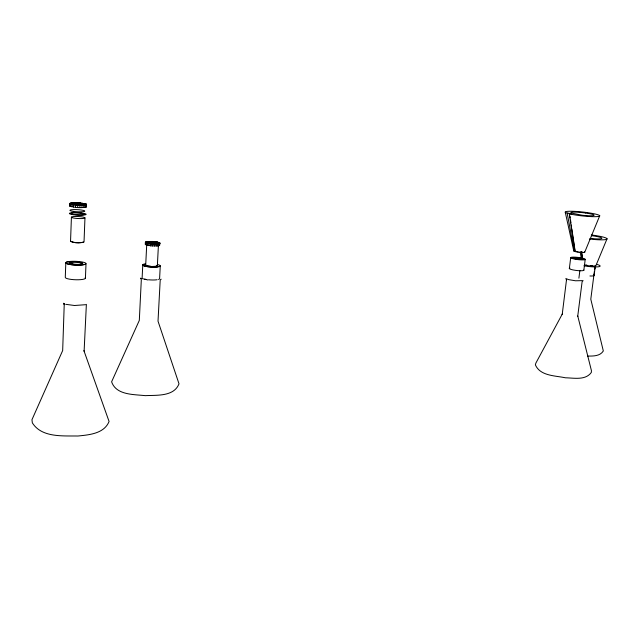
<?xml version="1.0" encoding="UTF-8"?>
<svg xmlns="http://www.w3.org/2000/svg" width="639" height="639" viewBox="0 0 639 639"><rect width="100%" height="100%" fill="white"/><g stroke="black" fill="none" stroke-linecap="round" stroke-linejoin="round"><path stroke-width="0.96" d="M65.809 262.717L65.29 277.286A10.088 1.973 2.2 0 0 76.161 279.77A10.088 1.973 2.2 0 0 85.195 277.701M69.659 205.83L70.146 203.218L78.565 202.875L86.361 204.192L86.465 206.828C81.193 208.322 75.082 207.643 69.827 206.141L70.066 205.55M69.827 206.141L69.739 203.498L74.332 202.771L86.457 204.344M70.554 206.469L70.641 204.129L69.907 203.809L76.384 202.787L85.961 204.025M71.041 204.552L71.097 203.002L85.714 204.895M83.717 242.205C79.508 242.948 74.244 243.307 70.546 241.199L71.424 217.132M71.808 206.788L71.888 204.448L70.641 204.129L78.565 202.875L84.915 203.697M72.439 205.167L72.526 202.851M73.485 207.076L73.573 204.736L82.687 203.274L82.599 205.59M74.244 205.095L74.332 202.771M75.49 207.316L75.57 204.967L84.356 203.561L84.292 205.103M76.384 202.787L76.305 205.095L80.626 205.359L80.714 203.042L71.888 204.448L79.955 205.231L86.553 204.504L82.032 205.239L81.944 207.579M77.662 207.483L77.75 205.143L85.61 203.873M78.477 205.191L78.565 202.875M79.867 207.579L79.955 205.231L86.361 204.192L86.465 206.828M83.749 207.499L83.837 205.159M85.163 207.34L85.251 205.007M70.546 241.199L70.681 241.502C74.827 242.876 79.915 243.419 84.028 241.917L84.963 217.907A6.789 1.006 3 0 0 75.059 216.477A6.789 1.006 3 0 0 74.555 218.187A6.789 1.006 3 0 0 84.963 217.907M86.089 207.108L86.177 204.784M84.396 264.53L82.735 264.881A10.112 1.861 2.4 0 1 69.347 264.386A10.112 1.861 2.4 0 1 67.454 261.87L78.03 262.078L80.937 262.549L82.639 263.5C78.613 265.185 73.413 264.642 69.331 263.164L69.196 262.837C73.237 261.183 78.397 261.71 82.487 263.172L82.335 263.811M85.426 278.229L86.001 263.667M84.108 351.298L86.377 304.348M142.13 277.813L142.761 265.009M159.734 242.964L148.951 241.502L145.373 242.357L145.269 244.378L150.724 245.863L157.737 245.919L159.558 245.464L159.878 243.132C155.676 241.039 150.189 241.119 145.604 242.053L146.371 243.02L150.828 243.826L156.355 244.002L159.878 243.132L156.355 244.002L156.243 246.031M145.532 244.713L145.628 242.684L150.684 241.47L159.199 242.628M146.267 245.049L146.371 243.02L152.545 241.534L158.192 242.301M158.392 245.751L157.354 265.688L155.676 266.383L151.547 266.495L147.401 265.96L145.7 265.113L146.698 245.08M147.425 242.285L147.361 243.627L154.311 243.683L154.414 241.67L147.537 243.339L147.441 245.368M148.847 243.515L148.951 241.502M148.959 245.648L149.063 243.611L156.164 241.885L156.06 243.898M150.58 243.483L150.684 241.47M150.724 245.863L150.828 243.826L157.673 242.157L157.601 243.499M152.441 243.547L152.545 241.534M152.617 246.007L152.721 243.97L158.847 242.477L158.776 243.818M154.502 246.063L154.606 244.034L159.598 242.804L159.558 245.464M157.737 245.919L157.841 243.89M158.863 245.719L158.967 243.699M159.143 266.647L159.151 266.607A8.762 1.629 3.1 0 0 157.609 264.554M160.269 265.832L159.598 278.636A8.746 1.717 2.9 0 1 158.504 279.443M160.189 280.329L158.017 321.169L179.008 383.831C173.928 396.811 156.691 395.038 145.309 395.653C133.743 394.335 116.21 395.269 111.609 381.818L139.31 320.403L141.315 279.73L140.74 278.364M569.341 268.604L570.691 257.789M570.739 257.509L585.196 259.498L583.83 270.329M578.902 278.181L579.877 270.489M594.398 271.255L590.795 299.188L603.328 350.995C599.933 356.29 593.184 356.099 587.632 356.059M594.653 269.331L594.901 267.406M594.086 275.593L595.26 266.527M595.364 265.656L594.909 265.856A6.781 1.038 6.8 0 1 584.517 265.065M584.757 252.109L599.733 215.75M594.765 268.372L607.05 238.746M157.354 265.688L155.708 266.375L151.595 266.495L147.441 265.968L145.692 265.105M160.453 279.714L161.212 279.203M70.306 262.262L69.308 263.156L73.789 264.274L78.956 264.41L82.319 263.819M85.554 304.707L74.491 305.498L65.713 304.316M145.612 264.474L143.919 264.25A8.762 1.629 3.1 0 0 146.259 266.487A8.762 1.629 3.1 0 0 157.809 266.91L159.175 266.599L156.619 266.199M84.436 264.522L82.735 264.834A10.112 1.861 2.4 0 1 66.264 263.364A10.112 1.861 2.4 0 1 77.207 261.391A10.112 1.861 2.4 0 1 84.436 264.522L81.584 264.075M573.902 250.72A5.408 0.775 6.6 0 0 573.99 251.143L575.14 251.303L571.825 228.818M569.237 213.714L570.611 214.097A17.365 1.957 6.3 0 0 598.32 216.477A17.365 1.957 6.3 0 0 583.591 212.124A17.365 1.957 6.3 0 0 565.93 212.715L571.633 213.801L569.237 213.714L575.06 251.518L575.819 251.534M580.132 252.133L581.817 252.189A3.65 0.527 6.6 0 0 582.824 252.07M70.146 203.218L84.58 205.079M69.739 203.498L82.958 205.199M69.907 203.809L80.993 205.239M75.945 203.29L86.369 204.64M70.641 204.129L78.725 205.183M147.952 279.978L140.476 278.205M591.387 235.671L594.126 236.031A10.751 1.406 6.6 0 1 601.786 238.467A10.751 1.406 6.6 0 1 591.011 238.451M147.457 241.614L159.766 243.283M146.323 241.798L159.319 243.563M145.604 242.053L158.432 243.786M145.373 242.357L157.114 243.946M145.628 242.684L155.477 244.018M146.371 243.02L153.552 244.002M578.199 251.902L575.995 251.391M575.06 251.518L575.499 251.662A5.599 0.807 6.6 0 0 580.883 252.453L583.303 252.517A5.408 0.775 6.6 0 0 584.517 251.878M63.86 303.661L64.451 303.94L63.437 303.261L64.427 304.667L64.243 304.036L62.67 350.547L31.95 419.735L32.357 422.89C41.759 437.771 62.574 435.75 77.886 436.014C89.196 434.879 104.117 433.681 109.077 421.5L83.885 350.587M565.243 212.132L573.758 250.911M567.136 213.091L574.381 251.287M580.116 251.854L581.394 258.635M581.394 251.766L582.441 258.659M569.956 216.11L570.244 218.067M570.531 220.024L570.962 222.955M571.25 224.912L571.538 226.869M581.634 251.894L582.48 257.693M592.217 265.536A4.521 0.695 6.8 0 1 590.34 265.536M586.89 265.121A4.521 0.695 6.8 0 1 585.883 264.913M593.655 274.978A6.773 1.094 6.9 0 1 589.933 275.976M596.65 264.346A11.534 1.773 6.8 0 1 598.184 266.814A11.534 1.773 6.8 0 1 583.942 265.776M583.862 270.025A7.356 1.166 6.8 0 1 575.507 270.353A7.356 1.166 6.8 0 1 569.932 268.068M157.817 266.87A8.762 1.629 3.1 0 1 145.396 266.263A8.762 1.629 3.1 0 1 145.301 263.947M157.146 279.738A8.746 1.717 2.9 0 1 148.687 279.794M146.563 279.515A8.746 1.717 2.9 0 1 144.726 279.155M147.505 243.675A5.855 0.99 3.3 0 1 155.453 243.747M591.315 234.992A15.943 2.085 6.6 0 1 607.05 238.994A15.943 2.085 6.6 0 1 589.398 238.954M566.489 279.906L562.216 314.452L562.296 314.053L535.841 363.152L535.386 364.885C540.282 376.107 555.195 375.588 565.411 377.793C573.982 377.929 585.436 380.588 591.323 372.465L591.434 370.668L577.76 316.017L577.704 316.417L582.113 281.727L583.103 280.617L575.499 280.777L568.526 279.61L565.834 278.516L566.489 279.906M582.816 258.947L582.784 259.13A4.912 0.735 6.7 0 1 577.832 259.194A4.912 0.735 6.7 0 1 573.111 257.988L573.151 257.805A4.912 0.735 6.7 0 1 578.103 257.749A4.912 0.735 6.7 0 1 582.816 258.947M585.204 259.466L584.685 259.714A7.364 1.102 6.7 0 1 572.496 258.619A7.364 1.102 6.7 0 1 575.867 257.205A7.364 1.102 6.7 0 1 585.204 259.498M585.723 213.035L582.752 212.651A11.71 1.318 6.3 0 0 571.13 213.011L582.169 215.239A11.71 1.318 6.3 0 0 593.982 215.407A11.71 1.318 6.3 0 0 585.723 213.035M141.179 278.788L141.179 278.788M74.14 214.536A6.789 0.982 3 0 0 84.548 214.281A6.789 0.982 3 0 0 74.643 212.859A6.789 0.982 3 0 0 74.14 214.536M73.277 214.688A8.395 1.214 3 0 0 86.153 214.369A8.395 1.214 3 0 0 73.884 212.611A8.395 1.214 3 0 0 73.277 214.688M73.325 211.397A7.468 1.062 3 0 0 84.771 211.142A7.468 1.062 3 0 0 73.876 209.592A7.468 1.062 3 0 0 73.325 211.397"/></g></svg>
